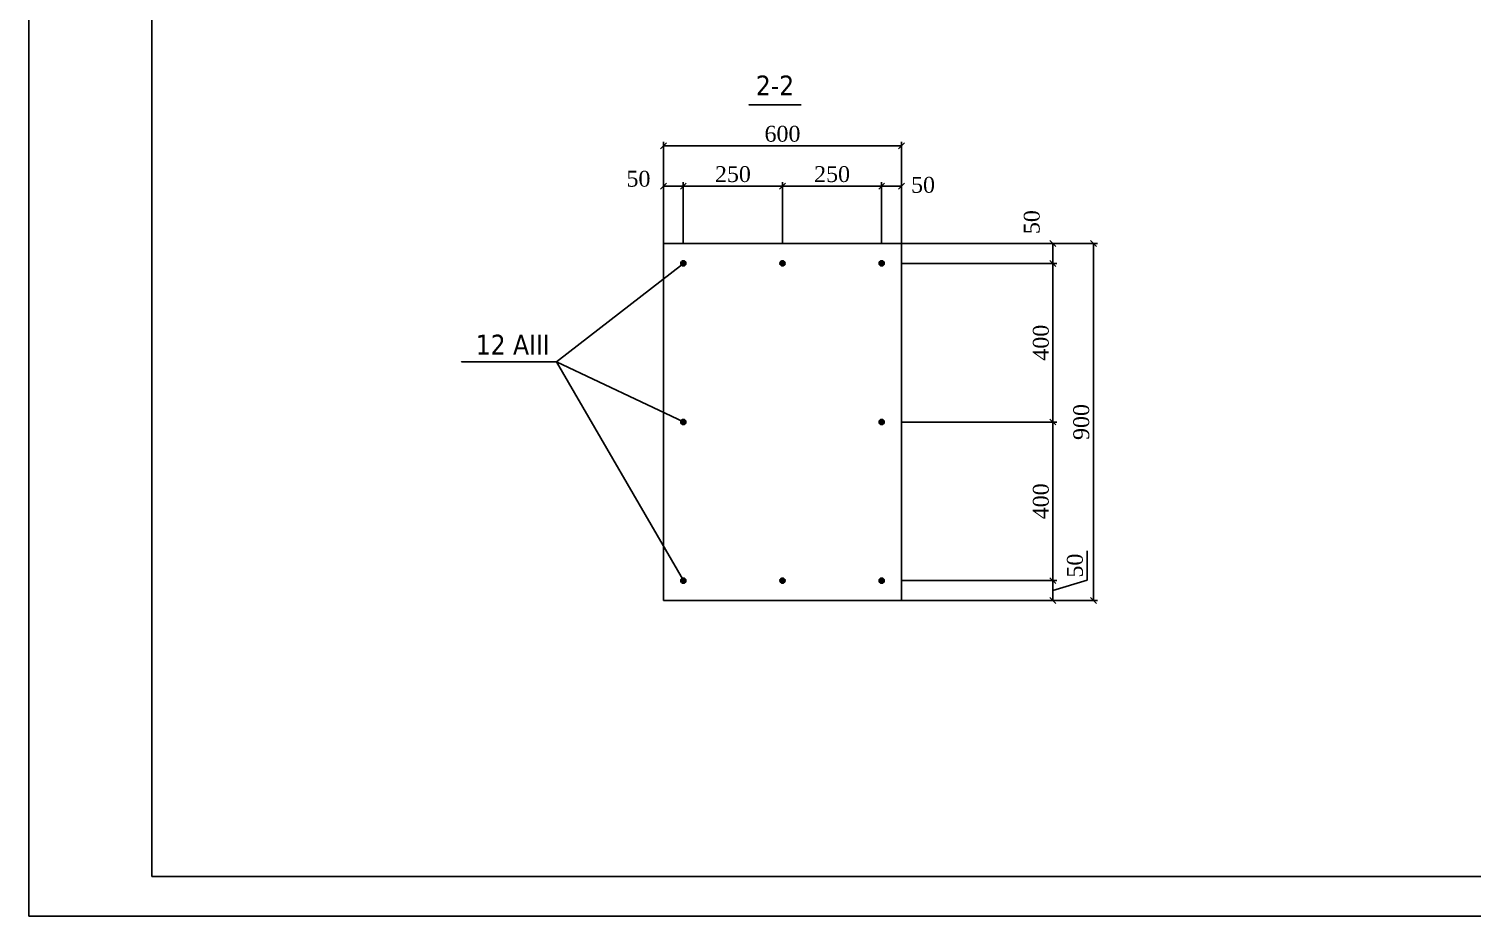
# Model space of a CAD drawing. Header units: centimetres. Extents: x -79108 to 23646, y 1114 to 56645.
# Drawn here: x -79108 to -75469, y 50753 to 52990 of the extents above; entities that cross this region are included whole.
import ezdxf

# ---------------------------------------------------------------- set-up
doc = ezdxf.new("R2010")
doc.units = ezdxf.units.CM
doc.header["$MEASUREMENT"] = 0
doc.styles.add('CН', font='')
doc.styles.get('CН').set_extended_font_data('Times New Roman Cyr')
doc.dimstyles.new('СИС', dxfattribs={"dimscale": 0, "dimtxt": 200, "dimasz": 150, "dimexe": 100, "dimexo": 0.625, "dimgap": 100, "dimtad": 1, "dimdsep": 46, "dimtxsty": 'CН', "dimblk": 'OBLIQUE', "dimcen": 2.5, "dimclrd": 3, "dimclre": 3, "dimclrt": 7, "dimadec": 0, "dimazin": 0, "dimtm": 1e-09, "dimtfac": 1, "dimtmove": 0, "dimatfit": 3, "dimldrblk": 'NONE', "dimfxl": 0, "dimtolj": 1, "dimtzin": 0, "dimarcsym": 0})

# ---------------------------------------------------------------- blocks, each defined once
blk = doc.blocks.new('_Oblique')
at = {"color": 0, "lineweight": -2}
blk.add_line((-0.5, -0.5), (0.5, 0.5), dxfattribs=at)
blk = doc.blocks.new('*D21')
at = {"color": 3, "lineweight": -2}
for p, q in [((-76905.8, 52398.5), (-76515.8, 52398.5)), ((-76525.8, 52398.5), (-76525.8, 51998.5)), ((-76907, 51998.5), (-76515.8, 51998.5))]:
    blk.add_line(p, q, dxfattribs=at)
at = {"layer": 'Defpoints', "color": 0}
for p in [(-76906.4, 52398.5), (-76907.7, 51998.5), (-76525.8, 51998.5)]:
    blk.add_point(p, dxfattribs=at)
at = {"color": 3, "lineweight": -2, "xscale": 15, "yscale": 15, "zscale": 15}
for p, rotation in [((-76525.8, 52398.5), 90), ((-76525.8, 51998.5), 270)]:
    blk.add_blockref('_Oblique', p, dxfattribs=dict(at, rotation=rotation))
at = {"color": 7, "insert": (-76556.2, 52198.5), "char_height": 40, "attachment_point": 5, "rotation": 90, "style": 'CН'}
blk.add_mtext('\\A1;400', dxfattribs=at)
blk = doc.blocks.new('_None')
blk = doc.blocks.new('*D22')
at = {"color": 3, "lineweight": -2}
for p, q in [((-76907, 51998.5), (-76515.8, 51998.5)), ((-76525.8, 51998.5), (-76525.8, 51598.5)), ((-76907, 51598.5), (-76515.8, 51598.5))]:
    blk.add_line(p, q, dxfattribs=at)
at = {"layer": 'Defpoints', "color": 0}
for p in [(-76907.7, 51998.5), (-76907.7, 51598.5), (-76525.8, 51598.5)]:
    blk.add_point(p, dxfattribs=at)
at = {"color": 3, "lineweight": -2, "xscale": 15, "yscale": 15, "zscale": 15}
for p, rotation in [((-76525.8, 51998.5), 90), ((-76525.8, 51598.5), 270)]:
    blk.add_blockref('_Oblique', p, dxfattribs=dict(at, rotation=rotation))
at = {"color": 7, "insert": (-76556.2, 51798.5), "char_height": 40, "attachment_point": 5, "rotation": 90, "style": 'CН'}
blk.add_mtext('\\A1;400', dxfattribs=at)
blk = doc.blocks.new('*D23')
at = {"color": 3, "lineweight": -2}
for p, q in [((-76439.8, 51599.3), (-76439.8, 51673.5)), ((-76907, 51598.5), (-76515.8, 51598.5)), ((-76525.8, 51573.5), (-76439.8, 51599.3)), ((-76525.8, 51598.5), (-76525.8, 51548.5)), ((-76907, 51548.5), (-76515.8, 51548.5))]:
    blk.add_line(p, q, dxfattribs=at)
at = {"layer": 'Defpoints', "color": 0}
for p in [(-76907.7, 51598.5), (-76907.7, 51548.5), (-76525.8, 51548.5)]:
    blk.add_point(p, dxfattribs=at)
at = {"color": 3, "lineweight": -2, "xscale": 15, "yscale": 15, "zscale": 15}
for p, rotation in [((-76525.8, 51598.5), 90), ((-76525.8, 51548.5), 270)]:
    blk.add_blockref('_Oblique', p, dxfattribs=dict(at, rotation=rotation))
at = {"color": 7, "insert": (-76470.2, 51636.4), "char_height": 40, "attachment_point": 5, "rotation": 90, "style": 'CН'}
blk.add_mtext('\\A1;50', dxfattribs=at)
blk = doc.blocks.new('*D24')
at = {"color": 3, "lineweight": -2}
for p, q in [((-76907, 52448.5), (-76413.9, 52448.5)), ((-76423.9, 52448.5), (-76423.9, 51548.5)), ((-76905.8, 51548.5), (-76413.9, 51548.5))]:
    blk.add_line(p, q, dxfattribs=at)
at = {"layer": 'Defpoints', "color": 0}
for p in [(-76907.7, 52448.5), (-76906.4, 51548.5), (-76423.9, 51548.5)]:
    blk.add_point(p, dxfattribs=at)
at = {"color": 3, "lineweight": -2, "xscale": 15, "yscale": 15, "zscale": 15}
for p, rotation in [((-76423.9, 52448.5), 90), ((-76423.9, 51548.5), 270)]:
    blk.add_blockref('_Oblique', p, dxfattribs=dict(at, rotation=rotation))
at = {"color": 7, "insert": (-76454.3, 51998.5), "char_height": 40, "attachment_point": 5, "rotation": 90, "style": 'CН'}
blk.add_mtext('\\A1;900', dxfattribs=at)
blk = doc.blocks.new('*D25')
at = {"color": 3, "lineweight": -2}
for p, q in [((-76907, 52448.5), (-76515.8, 52448.5)), ((-76525.8, 52448.5), (-76525.8, 52398.5)), ((-76907, 52398.5), (-76515.8, 52398.5))]:
    blk.add_line(p, q, dxfattribs=at)
at = {"layer": 'Defpoints', "color": 0}
for p in [(-76907.7, 52448.5), (-76907.7, 52398.5), (-76525.8, 52398.5)]:
    blk.add_point(p, dxfattribs=at)
at = {"color": 3, "lineweight": -2, "xscale": 15, "yscale": 15, "zscale": 15}
for p, rotation in [((-76525.8, 52448.5), 90), ((-76525.8, 52398.5), 270)]:
    blk.add_blockref('_Oblique', p, dxfattribs=dict(at, rotation=rotation))
at = {"color": 7, "insert": (-76579.1, 52502.5), "char_height": 40, "attachment_point": 5, "rotation": 90, "style": 'CН'}
blk.add_mtext('\\A1;50', dxfattribs=at)
blk = doc.blocks.new('*D26')
at = {"color": 3, "lineweight": -2}
for p, q in [((-77507.7, 52449.2), (-77507.7, 52603)), ((-77507.7, 52593), (-77457.7, 52593)), ((-77457.7, 52449.2), (-77457.7, 52603))]:
    blk.add_line(p, q, dxfattribs=at)
at = {"layer": 'Defpoints', "color": 0}
for p in [(-77457.7, 52593), (-77507.7, 52448.5), (-77457.7, 52448.5)]:
    blk.add_point(p, dxfattribs=at)
at = {"color": 3, "lineweight": -2, "xscale": 15, "yscale": 15, "zscale": 15, "rotation": 180}
blk.add_blockref('_Oblique', (-77507.7, 52593), dxfattribs=at)
at = {"color": 3, "lineweight": -2, "xscale": 15, "yscale": 15, "zscale": 15}
blk.add_blockref('_Oblique', (-77457.7, 52593), dxfattribs=at)
at = {"color": 7, "insert": (-77570.8, 52611.6), "char_height": 40, "attachment_point": 5, "style": 'CН'}
blk.add_mtext('\\A1;50', dxfattribs=at)
blk = doc.blocks.new('*D27')
at = {"color": 3, "lineweight": -2}
for p, q in [((-77457.7, 52449.2), (-77457.7, 52603)), ((-77457.7, 52593), (-77207.7, 52593)), ((-77207.7, 52449.2), (-77207.7, 52603))]:
    blk.add_line(p, q, dxfattribs=at)
at = {"layer": 'Defpoints', "color": 0}
for p in [(-77207.7, 52593), (-77457.7, 52448.5), (-77207.7, 52448.5)]:
    blk.add_point(p, dxfattribs=at)
at = {"color": 3, "lineweight": -2, "xscale": 15, "yscale": 15, "zscale": 15, "rotation": 180}
blk.add_blockref('_Oblique', (-77457.7, 52593), dxfattribs=at)
at = {"color": 3, "lineweight": -2, "xscale": 15, "yscale": 15, "zscale": 15}
blk.add_blockref('_Oblique', (-77207.7, 52593), dxfattribs=at)
at = {"color": 7, "insert": (-77332.7, 52623.3), "char_height": 40, "attachment_point": 5, "style": 'CН'}
blk.add_mtext('\\A1;250', dxfattribs=at)
blk = doc.blocks.new('*D28')
at = {"color": 3, "lineweight": -2}
for p, q in [((-77207.7, 52449.2), (-77207.7, 52603)), ((-77207.7, 52593), (-76957.7, 52593)), ((-76957.7, 52449.2), (-76957.7, 52603))]:
    blk.add_line(p, q, dxfattribs=at)
at = {"layer": 'Defpoints', "color": 0}
for p in [(-76957.7, 52593), (-77207.7, 52448.5), (-76957.7, 52448.5)]:
    blk.add_point(p, dxfattribs=at)
at = {"color": 3, "lineweight": -2, "xscale": 15, "yscale": 15, "zscale": 15, "rotation": 180}
blk.add_blockref('_Oblique', (-77207.7, 52593), dxfattribs=at)
at = {"color": 3, "lineweight": -2, "xscale": 15, "yscale": 15, "zscale": 15}
blk.add_blockref('_Oblique', (-76957.7, 52593), dxfattribs=at)
at = {"color": 7, "insert": (-77082.7, 52623.3), "char_height": 40, "attachment_point": 5, "style": 'CН'}
blk.add_mtext('\\A1;250', dxfattribs=at)
blk = doc.blocks.new('*D29')
at = {"color": 3, "lineweight": -2}
for p, q in [((-76957.7, 52449.2), (-76957.7, 52603)), ((-76957.7, 52593), (-76907.7, 52593)), ((-76907.7, 52429.2), (-76907.7, 52603))]:
    blk.add_line(p, q, dxfattribs=at)
at = {"layer": 'Defpoints', "color": 0}
for p in [(-76907.7, 52593), (-76957.7, 52448.5), (-76907.7, 52428.5)]:
    blk.add_point(p, dxfattribs=at)
at = {"color": 3, "lineweight": -2, "xscale": 15, "yscale": 15, "zscale": 15, "rotation": 180}
blk.add_blockref('_Oblique', (-76957.7, 52593), dxfattribs=at)
at = {"color": 3, "lineweight": -2, "xscale": 15, "yscale": 15, "zscale": 15}
blk.add_blockref('_Oblique', (-76907.7, 52593), dxfattribs=at)
at = {"color": 7, "insert": (-76853.4, 52596.2), "char_height": 40, "attachment_point": 5, "style": 'CН'}
blk.add_mtext('\\A1;50', dxfattribs=at)
blk = doc.blocks.new('*D30')
at = {"color": 3, "lineweight": -2}
for p, q in [((-77507.7, 52449.2), (-77507.7, 52704.6)), ((-77507.7, 52694.6), (-76907.7, 52694.6)), ((-76907.7, 52449.2), (-76907.7, 52704.6))]:
    blk.add_line(p, q, dxfattribs=at)
at = {"layer": 'Defpoints', "color": 0}
for p in [(-76907.7, 52694.6), (-77507.7, 52448.5), (-76907.7, 52448.5)]:
    blk.add_point(p, dxfattribs=at)
at = {"color": 3, "lineweight": -2, "xscale": 15, "yscale": 15, "zscale": 15, "rotation": 180}
blk.add_blockref('_Oblique', (-77507.7, 52694.6), dxfattribs=at)
at = {"color": 3, "lineweight": -2, "xscale": 15, "yscale": 15, "zscale": 15}
blk.add_blockref('_Oblique', (-76907.7, 52694.6), dxfattribs=at)
at = {"color": 7, "insert": (-77207.7, 52725), "char_height": 40, "attachment_point": 5, "style": 'CН'}
blk.add_mtext('\\A1;600', dxfattribs=at)

msp = doc.modelspace()

# ---------------------------------------------------------------- hatches: boundary and pattern name
h = msp.add_hatch()
h.set_pattern_fill('LINE', color=256, scale=0.3, angle=45, style=0)
h.set_pattern_definition([(45, (-78958.1998, 50793.2039), (-0.6735192, 0.6735192), [])])
h.paths.add_polyline_path([(-77464.179, 52398.538, 1), (-77451.149, 52398.538, 1)])
h = msp.add_hatch()
h.set_pattern_fill('LINE', color=256, scale=0.3, angle=45, style=0)
h.set_pattern_definition([(45, (-78708.1998, 50793.2039), (-0.6735192, 0.6735192), [])])
h.paths.add_polyline_path([(-77214.179, 52398.538, 1), (-77201.149, 52398.538, 1)])
h = msp.add_hatch()
h.set_pattern_fill('LINE', color=256, scale=0.3, angle=45, style=0)
h.set_pattern_definition([(45, (-78458.1998, 50793.2039), (-0.6735192, 0.6735192), [])])
h.paths.add_polyline_path([(-76964.179, 52398.538, 1), (-76951.149, 52398.538, 1)])
h = msp.add_hatch()
h.set_pattern_fill('LINE', color=256, scale=0.3, angle=45, style=0)
h.set_pattern_definition([(45, (-78958.1998, 50393.2039), (-0.6735192, 0.6735192), [])])
h.paths.add_polyline_path([(-77464.179, 51998.538, 1), (-77451.149, 51998.538, 1)])
h = msp.add_hatch()
h.set_pattern_fill('LINE', color=256, scale=0.3, angle=45, style=0)
h.set_pattern_definition([(45, (-78458.1998, 50393.2039), (-0.6735192, 0.6735192), [])])
h.paths.add_polyline_path([(-76964.179, 51998.538, 1), (-76951.149, 51998.538, 1)])
h = msp.add_hatch()
h.set_pattern_fill('LINE', color=256, scale=0.3, angle=45, style=0)
h.set_pattern_definition([(45, (-78958.1998, 49993.2039), (-0.6735192, 0.6735192), [])])
h.paths.add_polyline_path([(-77464.179, 51598.538, 1), (-77451.149, 51598.538, 1)])
h = msp.add_hatch()
h.set_pattern_fill('LINE', color=256, scale=0.3, angle=45, style=0)
h.set_pattern_definition([(45, (-78708.1998, 49993.2039), (-0.6735192, 0.6735192), [])])
h.paths.add_polyline_path([(-77214.179, 51598.538, 1), (-77201.149, 51598.538, 1)])
h = msp.add_hatch()
h.set_pattern_fill('LINE', color=256, scale=0.3, angle=45, style=0)
h.set_pattern_definition([(45, (-78458.1998, 49993.2039), (-0.6735192, 0.6735192), [])])
h.paths.add_polyline_path([(-76964.179, 51598.538, 1), (-76951.149, 51598.538, 1)])

# ---------------------------------------------------------------- linework, layer by layer
for p, q in [((-79107.673, 50752.54), (-79107.673, 56645.225)), ((-79107.673, 56645.225), (-79107.673, 50752.54)), ((-78797.968, 56542.54), (-78797.968, 50852.54)), ((-78797.968, 50852.54), (-70807.673, 50852.54)), ((-79107.673, 50752.54), (-70707.673, 50752.54))]:
    msp.add_line(p, q)
for points in [[(-77292.261, 52798.367), (-77292.261, 52798.367), (-77160.596, 52798.398)], [(-77507.664, 52448.538), (-76907.664, 52448.538), (-76907.664, 51548.538), (-77507.664, 51548.538), (-77507.664, 52448.538)], [(-77457.664, 52398.538), (-77777.411, 52149.873)], [(-78017.276, 52149.816), (-78017.276, 52149.816), (-77777.411, 52149.873)], [(-77457.664, 51598.538), (-77777.411, 52149.873), (-77457.664, 51998.538)]]:
    msp.add_lwpolyline(points)
for centre in [(-77457.664, 52398.538), (-77207.664, 52398.538), (-76957.664, 52398.538), (-77457.664, 51998.538), (-76957.664, 51998.538), (-77457.664, 51598.538), (-77207.664, 51598.538), (-76957.664, 51598.538)]:
    msp.add_circle(centre, 6.515)

# ---------------------------------------------------------------- texts
at = {"char_height": 50, "attachment_point": 1}
for s, insert, width in [('{\\fTahoma|b0|i0|c0|p32;2-2}', (-77274.721, 52872.105), 313.03468), ('{\\fTahoma|b0|i0|c204|p32;12 А\\fTahoma|b0|i0|c0|p32;III}', (-77980.84, 52218.663), 313.0347)]:
    msp.add_mtext(s, dxfattribs=dict(at, insert=insert, width=width))

# ---------------------------------------------------------------- dimensions: what is measured, and where the dimension line sits
for base, p1, p2, override, picture, middle in [((-76907.664, 52694.61), (-77507.664, 52448.538), (-76907.664, 52448.538), {"dimscale": 1, "dimtxt": 40, "dimasz": 15, "dimexe": 10, "dimgap": 10}, '*D30', (-77207.664, 52724.956)), ((-77207.664, 52592.987), (-77457.664, 52448.538), (-77207.664, 52448.538), {"dimscale": 1, "dimtxt": 40, "dimasz": 15, "dimexe": 10, "dimgap": 10, "dimtmove": 1}, '*D27', (-77332.664, 52623.334)), ((-76957.664, 52592.987), (-77207.664, 52448.538), (-76957.664, 52448.538), {"dimscale": 1, "dimtxt": 40, "dimasz": 15, "dimexe": 10, "dimgap": 10, "dimtmove": 1}, '*D28', (-77082.664, 52623.334))]:
    dim = msp.add_linear_dim(base=base, p1=p1, p2=p2, dimstyle='СИС', override=override)
    dim.commit()
    dim.dimension.update_dxf_attribs({"geometry": picture, "text_midpoint": middle})
for base, p1, p2, override, picture, middle in [((-77457.664, 52592.981), (-77507.664, 52448.538), (-77457.664, 52448.538), {"dimscale": 1, "dimtxt": 40, "dimasz": 15, "dimexe": 10, "dimgap": 10, "dimtad": 3, "dimtmove": 2}, '*D26', (-77570.843, 52611.641)), ((-76907.664, 52592.987), (-76957.664, 52448.538), (-76907.664, 52428.538), {"dimscale": 1, "dimtxt": 40, "dimasz": 15, "dimexe": 10, "dimgap": 10, "dimtmove": 2}, '*D29', (-76853.408, 52596.221))]:
    dim = msp.add_linear_dim(base=base, p1=p1, p2=p2, dimstyle='СИС', override=override)
    dim.commit()
    dim.dimension.update_dxf_attribs({"geometry": picture, "text_midpoint": middle, "dimtype": 160})
dim = msp.add_linear_dim(base=(-76525.846, 52398.538), p1=(-76907.664, 52448.538), p2=(-76907.664, 52398.538), angle=90, dimstyle='СИС', override={"dimscale": 1, "dimtxt": 40, "dimasz": 15, "dimexe": 10, "dimgap": 10, "dimtmove": 2})
dim.commit()
dim.dimension.update_dxf_attribs({"geometry": '*D25', "text_midpoint": (-76579.119, 52502.546), "dimtype": 160})
for base, p1, p2, override, picture, middle in [((-76423.9, 51548.538), (-76907.664, 52448.538), (-76906.414, 51548.538), {"dimscale": 1, "dimtxt": 40, "dimasz": 15, "dimexe": 10, "dimgap": 10}, '*D24', (-76454.303, 51998.538)), ((-76525.846, 51998.538), (-76906.414, 52398.538), (-76907.664, 51998.538), {"dimscale": 1, "dimtxt": 40, "dimasz": 15, "dimexe": 10, "dimgap": 10}, '*D21', (-76556.192, 52198.538)), ((-76525.846, 51598.538), (-76907.664, 51998.538), (-76907.664, 51598.538), {"dimscale": 1, "dimtxt": 40, "dimasz": 15, "dimexe": 10, "dimgap": 10, "dimtmove": 1}, '*D22', (-76556.192, 51798.538)), ((-76525.846, 51548.538), (-76907.664, 51598.538), (-76907.664, 51548.538), {"dimscale": 1, "dimtxt": 40, "dimasz": 15, "dimexe": 10, "dimgap": 10, "dimtmove": 1}, '*D23', (-76470.154, 51609.35))]:
    dim = msp.add_linear_dim(base=base, p1=p1, p2=p2, angle=90, dimstyle='СИС', override=override)
    dim.commit()
    dim.dimension.update_dxf_attribs({"geometry": picture, "text_midpoint": middle})

doc.saveas('drawing.dxf')
